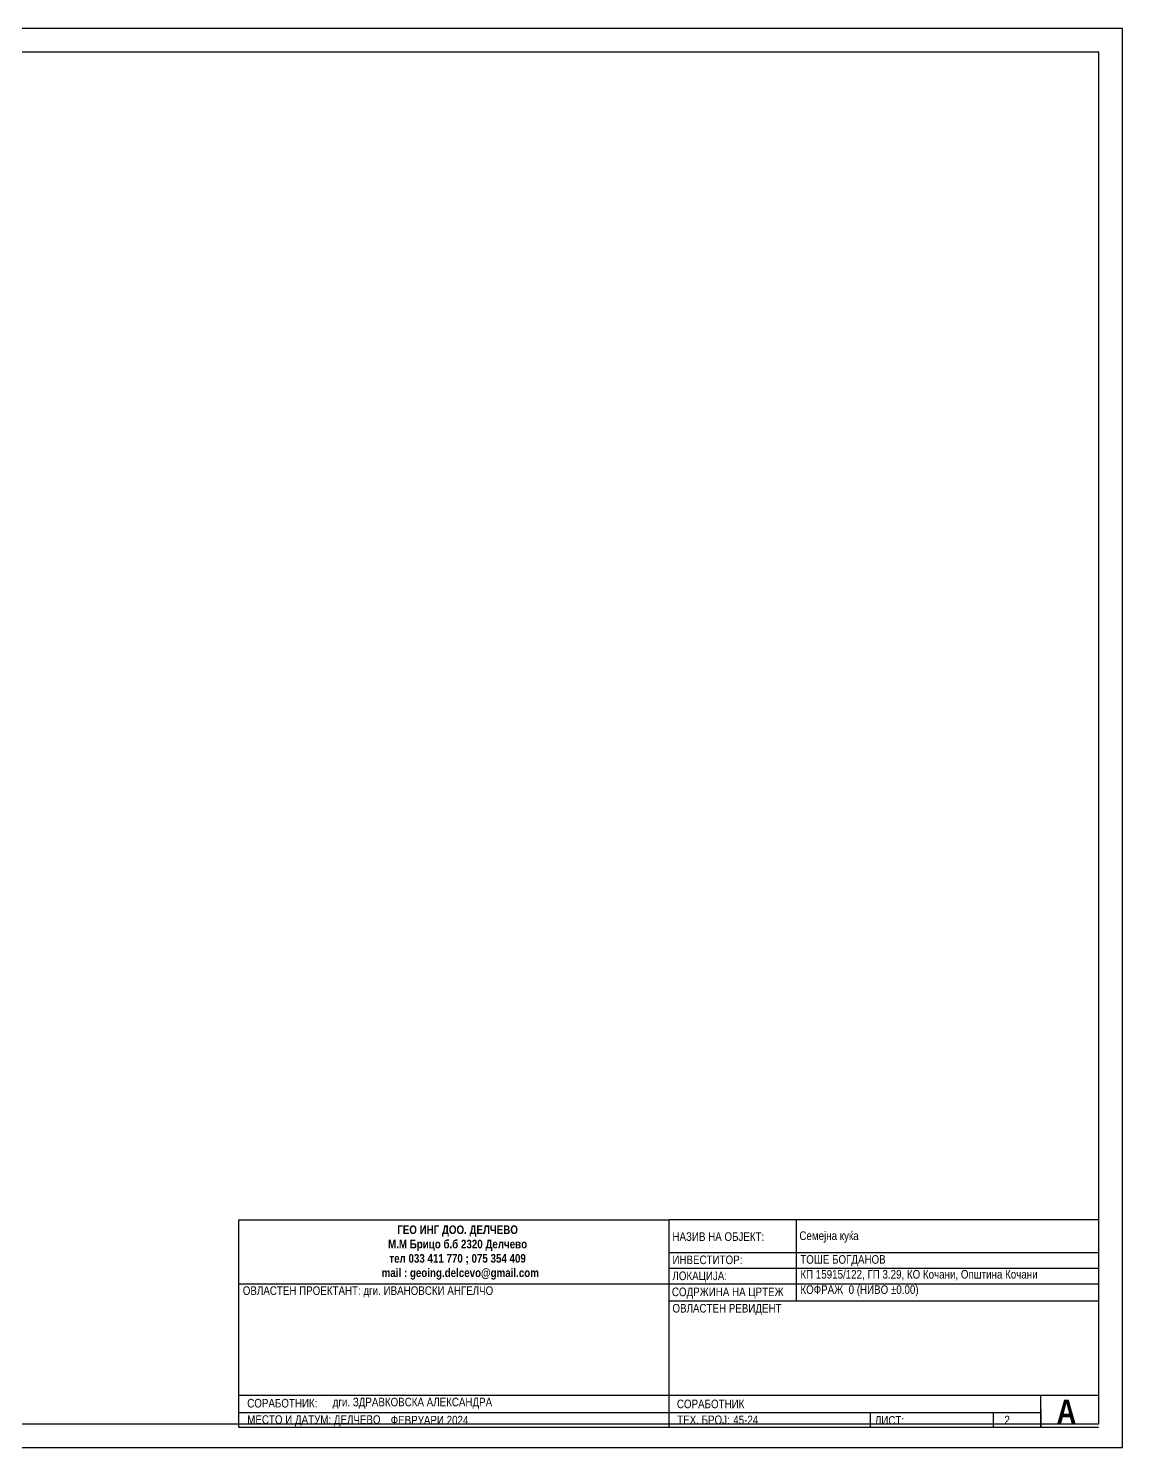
# Model space of a CAD drawing. Extents: x -1929 to 256751, y -18317 to 36108.
# Drawn here: x 167114 to 178568, y -18317 to -3467 of the extents above; entities that cross this region are included whole.
import ezdxf

# ---------------------------------------------------------------- set-up
doc = ezdxf.new("R2010")
doc.units = 0
doc.header["$LTSCALE"] = 5
doc.header["$MEASUREMENT"] = 0
doc.layers.add('4 _ - Фрагмент - Разрез.2D Elements', color=7, linetype='Continuous')
doc.layers.add('4 _ - Фрагмент - Чертежи.2D Elements', color=7, linetype='Continuous')
doc.styles.add('GENERATED_STYLE_4', font='arial.ttf')
doc.styles.add('GENERATED_STYLE_5', font='arialbd.ttf')

msp = doc.modelspace()

# ---------------------------------------------------------------- linework, layer by layer
at = {"layer": '4 _ - Фрагмент - Чертежи.2D Elements', "linetype": 'Continuous', "lineweight": 25, "ltscale": 0.01}
for p, q in [((178315.8, -15934.3), (173821.3, -15934.3)), ((173821.3, -18101.5), (173821.3, -15934.3)), ((173821.3, -16780.3), (178315.8, -16780.3)), ((175925.7, -17949.7), (175925.7, -18101.5)), ((177212.7, -17949.7), (177212.7, -18101.5))]:
    msp.add_line(p, q, dxfattribs=at)
at = {"layer": '4 _ - Фрагмент - Чертежи.2D Elements', "color": 7, "linetype": 'Continuous', "lineweight": 25, "ltscale": 0.01}
msp.add_lwpolyline([(178568.5, -3467.1), (157568.5, -3467.1), (157568.5, -18317.1), (178568.5, -18317.1)], close=True, dxfattribs=at)
at = {"layer": '4 _ - Фрагмент - Чертежи.2D Elements', "linetype": 'Continuous', "lineweight": 25, "ltscale": 0.01}
msp.add_lwpolyline([(158818.5, -18067.1), (178318.5, -18067.1), (178318.5, -3717.1), (158818.5, -3717.1)], close=True, dxfattribs=at)
at = {"layer": '4 _ - Фрагмент - Чертежи.2D Elements', "linetype": 'Continuous', "lineweight": 25, "ltscale": 0.01, "flags": 128}
for points in [[(169315.8, -15934.3), (173821.3, -15934.3)], [(169315.8, -18101.5), (169315.8, -15934.3), (173821.3, -15934.3)], [(175149.3, -15934.3), (175149.3, -16780.3)], [(173821.3, -16275.1), (178315.8, -16275.1)], [(173821.3, -16440.1), (178315.8, -16440.1)], [(169315.8, -16605.1), (173821.3, -16605.1)], [(173821.3, -16605.1), (178315.8, -16605.1)], [(169315.8, -17769.3), (178315.8, -17769.3)], [(177712.7, -17919.3), (177712.7, -18101.5), (177712.7, -17769.3)], [(169315.8, -17949.7), (177712.7, -17949.7)], [(169315.8, -18101.5), (178315.8, -18101.5)]]:
    msp.add_lwpolyline(points, dxfattribs=at)

# ---------------------------------------------------------------- texts
at = {"layer": '4 _ - Фрагмент - Разрез.2D Elements', "linetype": 'Continuous', "lineweight": 35}
for s, insert, char_height, attachment_point, style in [('\\A1;\\pxqc;{\\fCentury Gothic|b1|i0|c204|p34;\\W0.85;ГЕО ИНГ ДОО. ДЕЛЧЕВО\\PМ.М Брицо б.б 2320 Делчево \\Pтел 033 411 770 ; 075 354 409 \\P  mail : geoing.delcevo@gmail.com}', (171606.7, -16276), 90, 5, 'GENERATED_STYLE_5'), ('\\A1;{\\W0.850000x;\\pql;\\fCentury Gothic|b0|i0|c204|p34;НАЗИВ НА ОБЈЕКТ:}', (173855.8, -16109.7), 90, 4, 'GENERATED_STYLE_4'), ('\\A1;{\\W0.850000x;\\pql;\\fCentury Gothic|b0|i0|c204|p34;Семејна куќа}', (175185, -16113.4), 90, 4, 'GENERATED_STYLE_4'), ('\\A1;{\\W0.850000x;\\pql;\\fCentury Gothic|b0|i0|c204|p34;ИНВЕСТИТОР:}', (173855.8, -16352.7), 90, 4, 'GENERATED_STYLE_4'), ('\\A1;{\\W0.850000x;\\pql;\\fCentury Gothic|b0|i0|c204|p34;ТОШЕ БОГДАНОВ}', (175194.2, -16361.3), 90, 4, 'GENERATED_STYLE_4'), ('\\A1;{\\W0.850000x;\\pql;\\fCentury Gothic|b0|i0|c204|p34;ЛОКАЦИЈА:}', (173855.8, -16532.5), 90, 4, 'GENERATED_STYLE_4'), ('\\A1;{\\fCentury Gothic|b0|i0|c204|p34;\\W0.85;КП 15915\\fCentury Gothic|b0|i0|c0|p34;/122\\fCentury Gothic|b0|i0|c204|p34;, ГП 3.29, КО Кочани, Општина Кочани}', (175195.4, -16512), 90, 4, 'GENERATED_STYLE_4'), ('\\A1;\\pxql;{\\fCentury Gothic|b0|i0|c204|p34;\\W0.85;ОВЛАСТЕН ПРОЕКТАНТ: дги. ИВАНОВСКИ АНГЕЛЧО}', (169358, -16687.3), 90, 4, 'GENERATED_STYLE_4'), ('\\A1;{\\fCentury Gothic|b0|i0|c204|p34;\\W0.85;КОФРАЖ \\fCentury Gothic|b0|i0|c0|p34; 0\\fCentury Gothic|b0|i0|c204|p34; \\fCentury Gothic|b0|i0|c0|p34;(\\fCentury Gothic|b0|i0|c204|p34;НИВО \\fCentury Gothic|b0|i0|c0|p34;%%P0\\fCentury Gothic|b0|i0|c204|p34;.\\fCentury Gothic|b0|i0|c0|p34;00\\fCentury Gothic|b0|i0|c204|p34;)}', (175195.4, -16677), 90, 4, 'GENERATED_STYLE_4'), ('\\A1;{\\W0.850000x;\\pql;\\fCentury Gothic|b0|i0|c204|p34;СОДРЖИНА НА ЦРТЕЖ}', (173850.4, -16700.3), 90, 4, 'GENERATED_STYLE_4'), ('\\A1;{\\W0.850000x;\\pql;\\fCentury Gothic|b0|i0|c204|p34;ОВЛАСТЕН РЕВИДЕНТ\\P\\pqc;\\fCentury Gothic|b0|i0|c204|p34;}', (173855.8, -16871.9), 90, 4, 'GENERATED_STYLE_4'), ('\\A1;{\\W0.850000x;\\pql;\\fCentury Gothic|b0|i0|c204|p34;СОРАБОТНИК:}', (169404.8, -17852.9), 90, 4, 'GENERATED_STYLE_4'), ('\\A1;\\pxql;{\\fCentury Gothic|b0|i0|c204|p34;\\W0.85;дги. ЗДРАВКОВСКА АЛЕКСАНДРА}', (170299.2, -17852.9), 90, 4, 'GENERATED_STYLE_4'), ('\\A1;{\\W0.850000x;\\pql;\\fCentury Gothic|b0|i0|c204|p34;СОРАБОТНИК}', (173902.6, -17860.4), 90, 4, 'GENERATED_STYLE_4'), ('\\A1;{\\W0.850000x;\\pql;\\fCentury Gothic|b1|i0|c204|p34;А}', (177877.4, -17939.4), 250, 4, 'GENERATED_STYLE_5'), ('\\A1;{\\W0.850000x;\\pql;\\fCentury Gothic|b0|i0|c204|p34;МЕСТО И ДАТУМ: ДЕЛЧЕВО}', (169404.8, -18036.6), 90, 4, 'GENERATED_STYLE_4'), ('\\A1;{\\W0.850000x;\\pql;\\fCentury Gothic|b0|i0|c204|p34;ФЕВРУАРИ 2024\\P\\pql;\\fCentury Gothic|b0|i0|c204|p34;}', (170906.4, -18030.2), 90, 4, 'GENERATED_STYLE_4'), ('\\A1;{\\W0.850000x;\\pql;\\fCentury Gothic|b0|i0|c204|p34;ТЕХ. БРОЈ: }', (173905.3, -18027.1), 90, 4, 'GENERATED_STYLE_4'), ('\\A1;{\\W0.850000x;\\pql;\\fCentury Gothic|b0|i0|c204|p34;45-24\\P\\pql;\\fCentury Gothic|b0|i0|c204|p34;}', (174492.7, -18028.1), 90, 4, 'GENERATED_STYLE_4'), ('\\A1;{\\W0.850000x;\\pql;\\fCentury Gothic|b0|i0|c204|p34;ЛИСТ: }', (175975.4, -18033.3), 90, 4, 'GENERATED_STYLE_4'), ('\\A1;\\pxql;{\\fCentury Gothic|b0|i0|c0|p34;\\W0.85;2}', (177331.6, -18028.1), 90, 4, 'GENERATED_STYLE_4')]:
    msp.add_mtext(s, dxfattribs=dict(at, insert=insert, char_height=char_height, attachment_point=attachment_point, style=style))

doc.saveas('drawing.dxf')
